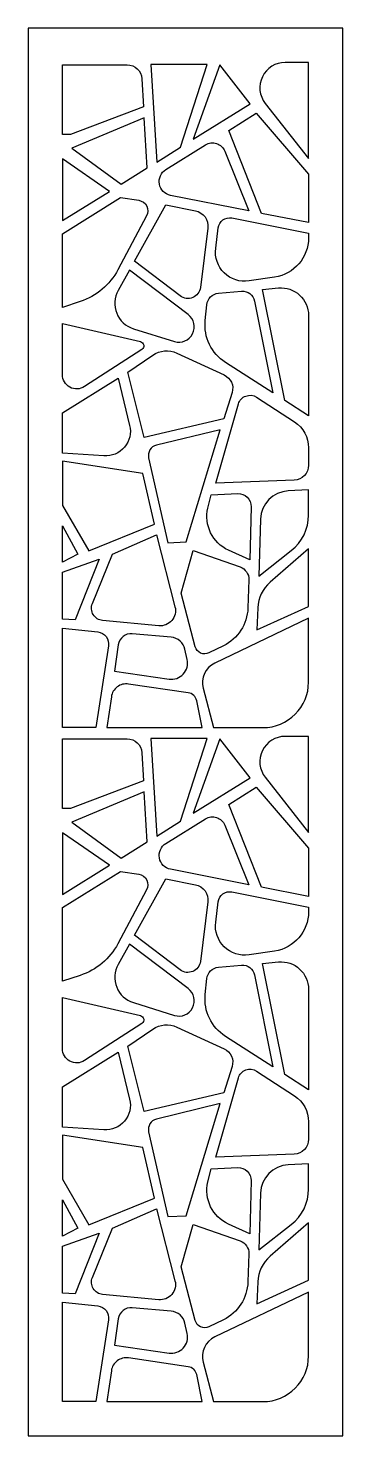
# Model space of a CAD drawing. Header units: millimetres. Extents: x 655 to 839, y 96 to 918.
import ezdxf

# ---------------------------------------------------------------- set-up
doc = ezdxf.new("R2010")
doc.units = ezdxf.units.MM
doc.layers.add('Layer 01', color=1, linetype='Continuous')

msp = doc.modelspace()

# ---------------------------------------------------------------- linework, layer by layer
at = {"layer": 'Layer 01'}
for points in [[(655.31, 96.3), (838.84, 96.3), (838.84, 917.5), (655.31, 917.5)], [(744.12, 847.98), (759.79, 896.31), (726.85, 896.31), (730.29, 839.38)], [(784.88, 873.3), (767.04, 896.1), (751.64, 852.65)], [(723.01, 865.25), (680.85, 847.53), (709.48, 826.46), (724.74, 835.94)], [(788.34, 867.82), (818.84, 832.23), (818.84, 804.03), (791.41, 809.46), (772.3, 857.86)], [(702.78, 822.3), (675.31, 841.32), (675.31, 805.24)], [(675.31, 639.11), (690.64, 612.53), (729.08, 628.05), (722.17, 657.65), (675.31, 664.85)], [(675.31, 627.08), (684.26, 610.66), (675.31, 606)], [(675.31, 600.12), (696.81, 607.74), (682.8, 572.27), (675.31, 572.77)], [(744.12, 454.82), (759.79, 503.15), (726.85, 503.15), (730.29, 446.23)], [(784.88, 480.14), (767.04, 502.95), (751.64, 459.49)], [(723.01, 472.09), (680.85, 454.37), (709.48, 433.3), (724.74, 442.79)], [(788.34, 474.66), (818.84, 439.08), (818.84, 410.88), (791.41, 416.31), (772.3, 464.7)], [(702.78, 429.14), (675.31, 448.16), (675.31, 412.08)], [(675.31, 245.95), (690.64, 219.37), (729.08, 234.9), (722.17, 264.49), (675.31, 271.7)], [(675.31, 233.92), (684.26, 217.5), (675.31, 212.84)], [(675.31, 206.96), (696.81, 214.58), (682.8, 179.11), (675.31, 179.61)]]:
    msp.add_lwpolyline(points, close=True, dxfattribs=at)
for points in [[(713.03, 896.11, -0.396973), (721.66, 887.98), (722.63, 871.55), (679.92, 855.52), (675.31, 855.52), (675.31, 896.11)], [(805.21, 897.5, 0.625604), (793.59, 873.62), (818.84, 841.44), (818.84, 897.5)], [(738.39, 819.96, -0.680606), (735.63, 835.08), (758.69, 849.4, -0.465884), (770.06, 845.68), (784.05, 810.92)], [(707.66, 776.55, -0.192629), (685.72, 758.06), (675.31, 754.62), (675.31, 797.61), (709.21, 818.66), (719.83, 817.06, -0.517936), (724.41, 807.94)], [(752.87, 810.96, -0.394201), (760.13, 800.91), (755.74, 766.22, -0.576969), (744.01, 761.29), (717.31, 781.52), (735.64, 814.35)], [(766.19, 801.05, -0.434495), (774.11, 806.77), (818.84, 797.95), (818.84, 795.2, -0.371651), (799.05, 772.26), (784.13, 770.04, -0.496759), (764.67, 789.08)], [(740.59, 734.73, 0.841352), (748.64, 750.42), (714.37, 776.25), (707.79, 764.46, 0.476227), (716.68, 742.19)], [(779.79, 764.03, -0.382733), (787.38, 758.33), (798.04, 704.7), (770.34, 722.5, -0.282477), (758.57, 746.91), (759.52, 756.16, -0.359876), (766.3, 762.85)], [(801.4, 765.93, -0.440051), (818.84, 749.94), (818.84, 691.33), (804.92, 700.28), (792.05, 765.11)], [(720.81, 734.62, -0.661635), (721.6, 730.08), (688.14, 708.37, -0.594796), (675.31, 715.34), (675.31, 745.18)], [(727.95, 726.73, -0.264628), (741.96, 727.94), (769.7, 715.17, -0.376808), (774.25, 704.93), (769.46, 689.56), (722.93, 678.75), (713.45, 716.75)], [(714.51, 685.8, -0.50766), (699.48, 667.96), (675.31, 669.63), (675.31, 693.09), (707.81, 713.24)], [(777.98, 698.28, -0.504629), (788.5, 702.22), (810.59, 687.86, -0.253819), (818.84, 672.65), (818.84, 662.53, -0.402963), (810.44, 653.8), (764.79, 652.04)], [(730.12, 674.2, 0.409843), (725.56, 666.83), (736.83, 617.35), (747.53, 617.83), (767.26, 683.25)], [(777.54, 645.94, -0.434289), (785.33, 638.33), (784.64, 607.27), (772.09, 612.98, -0.360489), (760.17, 637.56), (762.05, 645.24)], [(807.01, 647.54, 0.393023), (790.83, 631.05), (789.93, 597.89), (808.77, 612.69, 0.230138), (818.84, 633.42), (818.84, 648.08)], [(698.74, 571.93, -0.503881), (692.77, 581.81), (704.58, 610.58), (730.07, 621.96), (740.94, 579.97, -0.519892), (731.47, 568.85)], [(778.92, 603.19, -0.327747), (784.04, 595.67), (783.46, 579.24, -0.27638), (769.17, 557.17), (760.76, 553.04, -0.473174), (752.78, 556.67), (744.46, 587.97), (751.55, 612.85)], [(796.38, 594.26, 0.207401), (789.25, 579.38), (788.75, 566.49), (818.84, 580.19), (818.84, 613.73)], [(695.9, 565.26, -0.427532), (702.16, 557.12), (694.85, 509.46), (675.31, 509.46), (675.31, 567.47)], [(764.18, 547.13, 0.358829), (757.36, 532.43), (763.34, 509.46), (792.35, 509.46, 0.414214), (818.84, 535.95), (818.84, 573.36)], [(746.72, 555.18, 0.326879), (738.74, 562.18), (716.01, 564.18, 0.399747), (707.9, 557.72), (705.76, 542.32), (737.47, 537.76, 0.524738), (748.06, 549.18)], [(753.62, 525.16, 0.316905), (748.72, 529.81), (713.86, 534.9, 0.414839), (703.83, 527.42), (701.25, 509.46), (756.77, 509.46)], [(713.03, 502.95, -0.396973), (721.66, 494.82), (722.63, 478.4), (679.92, 462.36), (675.31, 462.36), (675.31, 502.95)], [(805.21, 504.34, 0.625604), (793.59, 480.46), (818.84, 448.28), (818.84, 504.34)], [(738.39, 426.8, -0.680606), (735.63, 441.92), (758.69, 456.24, -0.465884), (770.06, 452.52), (784.05, 417.76)], [(707.66, 383.39, -0.192629), (685.72, 364.91), (675.31, 361.47), (675.31, 404.45), (709.21, 425.51), (719.83, 423.91, -0.517936), (724.41, 414.78)], [(752.87, 417.8, -0.394201), (760.13, 407.75), (755.74, 373.07, -0.576969), (744.01, 368.13), (717.31, 388.36), (735.64, 421.2)], [(766.19, 407.89, -0.434495), (774.11, 413.61), (818.84, 404.79), (818.84, 402.04, -0.371651), (799.05, 379.1), (784.13, 376.88, -0.496759), (764.67, 395.93)], [(740.59, 341.58, 0.841352), (748.64, 357.26), (714.37, 383.09), (707.79, 371.31, 0.476227), (716.68, 349.03)], [(779.79, 370.88, -0.382733), (787.38, 365.18), (798.04, 311.54), (770.34, 329.35, -0.282477), (758.57, 353.76), (759.52, 363.01, -0.359876), (766.3, 369.69)], [(801.4, 372.77, -0.440051), (818.84, 356.79), (818.84, 298.17), (804.92, 307.12), (792.05, 371.95)], [(720.81, 341.47, -0.661635), (721.6, 336.93), (688.14, 315.21, -0.594796), (675.31, 322.18), (675.31, 352.02)], [(727.95, 333.58, -0.264628), (741.96, 334.78), (769.7, 322.01, -0.376808), (774.25, 311.77), (769.46, 296.4), (722.93, 285.59), (713.45, 323.59)], [(714.51, 292.65, -0.50766), (699.48, 274.81), (675.31, 276.47), (675.31, 299.93), (707.81, 320.09)], [(777.98, 305.13, -0.504629), (788.5, 309.06), (810.59, 294.7, -0.253819), (818.84, 279.5), (818.84, 269.37, -0.402963), (810.44, 260.65), (764.79, 258.89)], [(730.12, 281.04, 0.409843), (725.56, 273.67), (736.83, 224.2), (747.53, 224.68), (767.26, 290.09)], [(807.01, 254.38, 0.393023), (790.83, 237.89), (789.93, 204.73), (808.77, 219.53, 0.230138), (818.84, 240.26), (818.84, 254.92)], [(777.54, 252.79, -0.434289), (785.33, 245.17), (784.64, 214.11), (772.09, 219.83, -0.360489), (760.17, 244.4), (762.05, 252.08)], [(698.74, 178.77, -0.503881), (692.77, 188.66), (704.58, 217.42), (730.07, 228.8), (740.94, 186.81, -0.519892), (731.47, 175.7)], [(778.92, 210.03, -0.327747), (784.04, 202.52), (783.46, 186.09, -0.27638), (769.17, 164.02), (760.76, 159.88, -0.473174), (752.78, 163.51), (744.46, 194.81), (751.55, 219.69)], [(796.38, 201.1, 0.207401), (789.25, 186.23), (788.75, 173.33), (818.84, 187.04), (818.84, 220.57)], [(695.9, 172.1, -0.427532), (702.16, 163.97), (694.85, 116.3), (675.31, 116.3), (675.31, 174.31)], [(764.18, 153.97, 0.358829), (757.36, 139.27), (763.34, 116.3), (792.35, 116.3, 0.414214), (818.84, 142.79), (818.84, 180.21)], [(746.72, 162.02, 0.326879), (738.74, 169.02), (716.01, 171.03, 0.399747), (707.9, 164.56), (705.76, 149.17), (737.47, 144.6, 0.524738), (748.06, 156.02)], [(753.62, 132.01, 0.316905), (748.72, 136.65), (713.86, 141.75, 0.414839), (703.83, 134.26), (701.25, 116.3), (756.77, 116.3)]]:
    msp.add_lwpolyline(points, format="xyb", close=True, dxfattribs=at)

doc.saveas('drawing.dxf')
